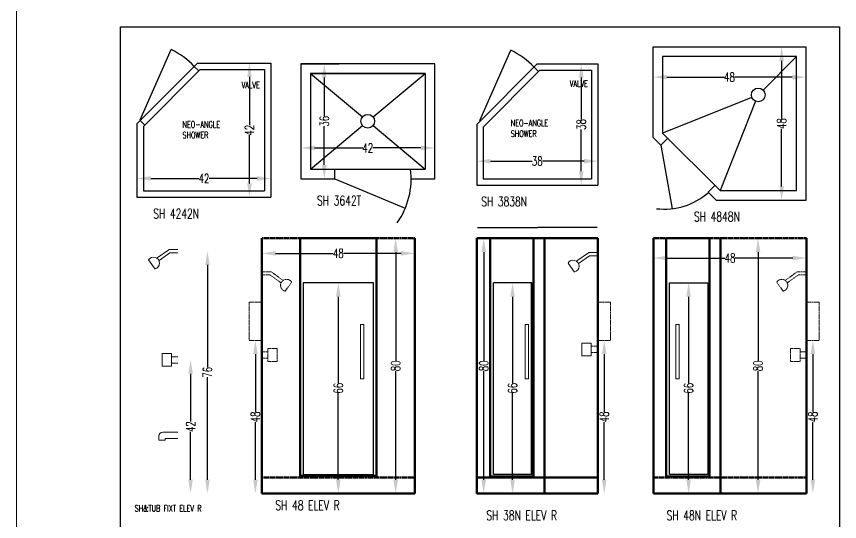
# Model space of a CAD drawing. Header units: inches. Extents: x 242965 to 445791, y 236206 to 423703.
# Drawn here: x 354598 to 359762, y 349745 to 352910 of the extents above; entities that cross this region are included whole.
import ezdxf

# ---------------------------------------------------------------- set-up
doc = ezdxf.new("R2010")
doc.units = ezdxf.units.IN
doc.header["$MEASUREMENT"] = 0
doc.linetypes.add('HIDDEN', pattern=[0.375, 0.25, -0.125])
for name, color, linetype, lineweight in [('-ELEV-1', 1, 'Continuous', 15), ('-ELEV-2', 2, 'Continuous', 30), ('-ELEV-3', 3, 'Continuous', 50), ('-ELEV-5', 7, 'HIDDEN', 9), ('A-DIMS', 44, 'Continuous', 20), ('A-PLUM-NAME', 4, 'Continuous', 30), ('A-TEXT', 11, 'Continuous', 30), ('e', 96, 'Continuous', 5)]:
    doc.layers.add(name, color=color, linetype=linetype, lineweight=lineweight)
doc.layers.add('A-PLUMB', color=4, linetype='Continuous')
doc.layers.add('Z-NOPR', color=7, linetype='Continuous', plot=False)
doc.styles.add('Dimension', font='simplex.shx', dxfattribs={"width": 0.7})
doc.dimstyles.new('Main24', dxfattribs={"dimscale": 24, "dimtxt": 0.1175, "dimasz": 0.18, "dimexe": 0.18, "dimexo": 0.0625, "dimgap": 0, "dimtad": 0, "dimzin": 0, "dimdsep": 46, "dimlunit": 5, "dimtxsty": 'Dimension', "dimcen": 0.09, "dimse1": 1, "dimse2": 1, "dimadec": 0, "dimazin": 0, "dimtfac": 1, "dimtofl": 0, "dimtmove": 2, "dimatfit": 3, "dimfxl": 1, "dimfrac": 1, "dimtolj": 1, "dimtzin": 0, "dimarcsym": 0})

# ---------------------------------------------------------------- blocks, each defined once
blk = doc.blocks.new('*D973')
at = {"layer": 'A-DIMS', "color": 0, "lineweight": -2, "transparency": 16777216}
for p, q in [((357489.7, 351586.9), (357862.9, 351586.9)), ((358241.1, 351586.9), (357868, 351586.9))]:
    blk.add_line(p, q, dxfattribs=at)
at = {"layer": 'A-DIMS', "color": 0, "transparency": 16777216}
for points in [[(357489.7, 351587.7), (357489.7, 351586.2), (357485.4, 351586.9)], [(358241.1, 351587.7), (358241.1, 351586.2), (358245.4, 351586.9)]]:
    blk.add_solid(points, dxfattribs=at)
at = {"layer": 'Defpoints', "color": 0, "transparency": 16777216}
for p in [(358245.4, 351586.9), (357485.4, 351520.1), (358245.4, 351520.1)]:
    blk.add_point(p, dxfattribs=at)
at = {"layer": 'A-DIMS', "color": 0, "transparency": 16777216, "insert": (357865.4, 351586.9), "char_height": 2.82, "attachment_point": 5, "style": 'Dimension'}
blk.add_mtext('\\A1;760', dxfattribs=at)
blk = doc.blocks.new('*D919')
at = {"layer": 'A-DIMS', "color": 0, "lineweight": -2, "transparency": 16777216}
for p, q in [((1124.29, 816.11), (1139.37, 816.11)), ((1157.65, 816.11), (1142.57, 816.11))]:
    blk.add_line(p, q, dxfattribs=at)
at = {"layer": 'A-DIMS', "color": 0, "transparency": 16777216}
for points in [[(1124.29, 816.83), (1124.29, 815.39), (1119.97, 816.11)], [(1157.65, 816.83), (1157.65, 815.39), (1161.97, 816.11)]]:
    blk.add_solid(points, dxfattribs=at)
at = {"layer": 'Defpoints', "color": 0, "transparency": 16777216}
for p in [(1161.97, 816.11), (1119.97, 806.46), (1161.97, 806.46)]:
    blk.add_point(p, dxfattribs=at)
at = {"layer": 'A-DIMS', "color": 0, "transparency": 16777216, "insert": (1140.97, 816.11), "char_height": 2.82, "attachment_point": 5, "style": 'Dimension'}
blk.add_mtext('\\A1;42', dxfattribs=at)
blk = doc.blocks.new('*D920')
at = {"layer": 'A-DIMS', "color": 0, "lineweight": -2, "transparency": 16777216}
for p, q in [((1127.33, 838.14), (1127.33, 826.01)), ((1127.33, 810.78), (1127.33, 822.91))]:
    blk.add_line(p, q, dxfattribs=at)
at = {"layer": 'A-DIMS', "color": 0, "transparency": 16777216}
for points in [[(1126.61, 838.14), (1128.05, 838.14), (1127.33, 842.46)], [(1126.61, 810.78), (1128.05, 810.78), (1127.33, 806.46)]]:
    blk.add_solid(points, dxfattribs=at)
at = {"layer": 'Defpoints', "color": 0, "transparency": 16777216}
for p in [(1127.33, 842.46), (1130.58, 842.46), (1130.58, 806.46)]:
    blk.add_point(p, dxfattribs=at)
at = {"layer": 'A-DIMS', "color": 0, "transparency": 16777216, "insert": (1127.33, 824.46), "char_height": 2.82, "attachment_point": 5, "rotation": 90, "style": 'Dimension'}
blk.add_mtext('\\A1;36', dxfattribs=at)
blk = doc.blocks.new('*D921')
at = {"layer": 'A-DIMS', "color": 0, "lineweight": -2, "transparency": 16777216}
for p, q in [((1124.29, 752.72), (1139.37, 752.72)), ((1157.65, 752.72), (1142.57, 752.72))]:
    blk.add_line(p, q, dxfattribs=at)
at = {"layer": 'A-DIMS', "color": 0, "transparency": 16777216}
for points in [[(1124.29, 753.44), (1124.29, 752), (1119.97, 752.72)], [(1157.65, 753.44), (1157.65, 752), (1161.97, 752.72)]]:
    blk.add_solid(points, dxfattribs=at)
at = {"layer": 'Defpoints', "color": 0, "transparency": 16777216}
for p in [(1161.97, 752.72), (1119.97, 746.85), (1161.97, 746.85)]:
    blk.add_point(p, dxfattribs=at)
at = {"layer": 'A-DIMS', "color": 0, "transparency": 16777216, "insert": (1140.97, 752.72), "char_height": 2.82, "attachment_point": 5, "style": 'Dimension'}
blk.add_mtext('\\A1;42', dxfattribs=at)
blk = doc.blocks.new('*D922')
at = {"layer": 'A-DIMS', "color": 0, "lineweight": -2, "transparency": 16777216}
for p, q in [((1155.26, 784.53), (1155.26, 769.45)), ((1155.26, 751.17), (1155.26, 766.26))]:
    blk.add_line(p, q, dxfattribs=at)
at = {"layer": 'A-DIMS', "color": 0, "transparency": 16777216}
for points in [[(1154.54, 784.53), (1155.98, 784.53), (1155.26, 788.85)], [(1154.54, 751.17), (1155.98, 751.17), (1155.26, 746.85)]]:
    blk.add_solid(points, dxfattribs=at)
at = {"layer": 'Defpoints', "color": 0, "transparency": 16777216}
for p in [(1155.26, 788.85), (1161.97, 788.85), (1161.97, 746.85)]:
    blk.add_point(p, dxfattribs=at)
at = {"layer": 'A-DIMS', "color": 0, "transparency": 16777216, "insert": (1155.26, 767.85), "char_height": 2.82, "attachment_point": 5, "rotation": 90, "style": 'Dimension'}
blk.add_mtext('\\A1;42', dxfattribs=at)
blk = doc.blocks.new('*D925')
at = {"layer": 'A-DIMS', "color": 0, "lineweight": -2, "transparency": 16777216}
for p, q in [((1230.85, 754.35), (1243.94, 754.35)), ((1260.21, 754.35), (1247.13, 754.35))]:
    blk.add_line(p, q, dxfattribs=at)
at = {"layer": 'A-DIMS', "color": 0, "transparency": 16777216}
for points in [[(1230.85, 755.07), (1230.85, 753.63), (1226.53, 754.35)], [(1260.21, 755.07), (1260.21, 753.63), (1264.53, 754.35)]]:
    blk.add_solid(points, dxfattribs=at)
at = {"layer": 'Defpoints', "color": 0, "transparency": 16777216}
for p in [(1264.53, 754.35), (1226.53, 746.85), (1264.53, 746.85)]:
    blk.add_point(p, dxfattribs=at)
at = {"layer": 'A-DIMS', "color": 0, "transparency": 16777216, "insert": (1245.53, 754.35), "char_height": 2.82, "attachment_point": 5, "style": 'Dimension'}
blk.add_mtext('\\A1;38', dxfattribs=at)
blk = doc.blocks.new('*D926')
at = {"layer": 'A-DIMS', "color": 0, "lineweight": -2, "transparency": 16777216}
for p, q in [((1259.33, 780.53), (1259.33, 767.45)), ((1259.33, 751.17), (1259.33, 764.26))]:
    blk.add_line(p, q, dxfattribs=at)
at = {"layer": 'A-DIMS', "color": 0, "transparency": 16777216}
for points in [[(1258.61, 780.53), (1260.05, 780.53), (1259.33, 784.85)], [(1258.61, 751.17), (1260.05, 751.17), (1259.33, 746.85)]]:
    blk.add_solid(points, dxfattribs=at)
at = {"layer": 'Defpoints', "color": 0, "transparency": 16777216}
for p in [(1264.53, 784.85), (1259.33, 746.85), (1259.33, 746.85)]:
    blk.add_point(p, dxfattribs=at)
at = {"layer": 'A-DIMS', "color": 0, "transparency": 16777216, "insert": (1259.33, 765.85), "char_height": 2.82, "attachment_point": 5, "rotation": 90, "style": 'Dimension'}
blk.add_mtext('\\A1;38', dxfattribs=at)
blk = doc.blocks.new('*D927')
at = {"layer": 'A-DIMS', "color": 0, "lineweight": -2, "transparency": 16777216}
for p, q in [((1286.15, 785.43), (1304.23, 785.43)), ((1325.51, 785.43), (1307.43, 785.43))]:
    blk.add_line(p, q, dxfattribs=at)
at = {"layer": 'A-DIMS', "color": 0, "transparency": 16777216}
for points in [[(1286.15, 786.15), (1286.15, 784.71), (1281.83, 785.43)], [(1325.51, 786.15), (1325.51, 784.71), (1329.83, 785.43)]]:
    blk.add_solid(points, dxfattribs=at)
at = {"layer": 'Defpoints', "color": 0, "transparency": 16777216}
for p in [(1281.83, 794.85), (1329.83, 794.85), (1329.83, 785.43)]:
    blk.add_point(p, dxfattribs=at)
at = {"layer": 'A-DIMS', "color": 0, "transparency": 16777216, "insert": (1305.83, 785.43), "char_height": 2.82, "attachment_point": 5, "style": 'Dimension'}
blk.add_mtext('\\A1;48', dxfattribs=at)
blk = doc.blocks.new('*D928')
at = {"layer": 'A-DIMS', "color": 0, "lineweight": -2, "transparency": 16777216}
for p, q in [((1322.19, 790.53), (1322.19, 772.45)), ((1322.19, 751.17), (1322.19, 769.26))]:
    blk.add_line(p, q, dxfattribs=at)
at = {"layer": 'A-DIMS', "color": 0, "transparency": 16777216}
for points in [[(1321.47, 790.53), (1322.91, 790.53), (1322.19, 794.85)], [(1321.47, 751.17), (1322.91, 751.17), (1322.19, 746.85)]]:
    blk.add_solid(points, dxfattribs=at)
at = {"layer": 'Defpoints', "color": 0, "transparency": 16777216}
for p in [(1329.83, 794.85), (1322.19, 746.85), (1329.83, 746.85)]:
    blk.add_point(p, dxfattribs=at)
at = {"layer": 'A-DIMS', "color": 0, "transparency": 16777216, "insert": (1322.19, 770.85), "char_height": 2.82, "attachment_point": 5, "rotation": 90, "style": 'Dimension'}
blk.add_mtext('\\A1;48', dxfattribs=at)
blk = doc.blocks.new('*D933')
at = {"layer": 'A-DIMS', "color": 0, "lineweight": -2, "transparency": 16777216}
for p, q in [((1228.74, 730.61), (1228.74, 696.52)), ((1228.74, 659.25), (1228.74, 693.33))]:
    blk.add_line(p, q, dxfattribs=at)
at = {"layer": 'A-DIMS', "color": 0, "transparency": 16777216}
for points in [[(1228.02, 730.61), (1229.46, 730.61), (1228.74, 734.93)], [(1228.02, 659.25), (1229.46, 659.25), (1228.74, 654.93)]]:
    blk.add_solid(points, dxfattribs=at)
at = {"layer": 'Defpoints', "color": 0, "transparency": 16777216}
for p in [(1226.53, 734.93), (1228.74, 734.93), (1226.53, 654.93)]:
    blk.add_point(p, dxfattribs=at)
at = {"layer": 'A-DIMS', "color": 0, "transparency": 16777216, "insert": (1228.74, 694.93), "char_height": 2.82, "attachment_point": 5, "rotation": 90, "style": 'Dimension'}
blk.add_mtext('\\A1;80', dxfattribs=at)
blk = doc.blocks.new('*D934')
at = {"layer": 'A-DIMS', "color": 0, "lineweight": -2, "transparency": 16777216}
for p, q in [((1237.78, 716.61), (1237.78, 689.48)), ((1237.78, 659.25), (1237.78, 686.37))]:
    blk.add_line(p, q, dxfattribs=at)
at = {"layer": 'A-DIMS', "color": 0, "transparency": 16777216}
for points in [[(1237.06, 716.61), (1238.5, 716.61), (1237.78, 720.93)], [(1237.06, 659.25), (1238.5, 659.25), (1237.78, 654.93)]]:
    blk.add_solid(points, dxfattribs=at)
at = {"layer": 'Defpoints', "color": 0, "transparency": 16777216}
for p in [(1237.78, 720.93), (1239.92, 720.93), (1239.92, 654.93)]:
    blk.add_point(p, dxfattribs=at)
at = {"layer": 'A-DIMS', "color": 0, "transparency": 16777216, "insert": (1237.78, 687.93), "char_height": 2.82, "attachment_point": 5, "rotation": 90, "style": 'Dimension'}
blk.add_mtext('\\A1;66', dxfattribs=at)
blk = doc.blocks.new('*D935')
at = {"layer": 'A-DIMS', "color": 0, "lineweight": -2, "transparency": 16777216}
for p, q in [((1266.53, 698.61), (1266.53, 680.52)), ((1266.53, 659.25), (1266.53, 677.33))]:
    blk.add_line(p, q, dxfattribs=at)
at = {"layer": 'A-DIMS', "color": 0, "transparency": 16777216}
for points in [[(1265.81, 698.61), (1267.25, 698.61), (1266.53, 702.93)], [(1265.81, 659.25), (1267.25, 659.25), (1266.53, 654.93)]]:
    blk.add_solid(points, dxfattribs=at)
at = {"layer": 'Defpoints', "color": 0, "transparency": 16777216}
for p in [(1264.53, 702.93), (1266.53, 702.93), (1264.53, 654.93)]:
    blk.add_point(p, dxfattribs=at)
at = {"layer": 'A-DIMS', "color": 0, "transparency": 16777216, "insert": (1266.53, 678.93), "char_height": 2.82, "attachment_point": 5, "rotation": 90, "style": 'Dimension'}
blk.add_mtext('\\A1;48', dxfattribs=at)
blk = doc.blocks.new('*D936')
at = {"layer": 'A-DIMS', "color": 0, "lineweight": -2, "transparency": 16777216}
for p, q in [((1293, 716.61), (1293, 689.48)), ((1293, 659.25), (1293, 686.37))]:
    blk.add_line(p, q, dxfattribs=at)
at = {"layer": 'A-DIMS', "color": 0, "transparency": 16777216}
for points in [[(1292.28, 716.61), (1293.72, 716.61), (1293, 720.93)], [(1292.28, 659.25), (1293.72, 659.25), (1293, 654.93)]]:
    blk.add_solid(points, dxfattribs=at)
at = {"layer": 'Defpoints', "color": 0, "transparency": 16777216}
for p in [(1293, 720.93), (1296.32, 720.93), (1296.32, 654.93)]:
    blk.add_point(p, dxfattribs=at)
at = {"layer": 'A-DIMS', "color": 0, "transparency": 16777216, "insert": (1293, 687.93), "char_height": 2.82, "attachment_point": 5, "rotation": 90, "style": 'Dimension'}
blk.add_mtext('\\A1;66', dxfattribs=at)
blk = doc.blocks.new('*D937')
at = {"layer": 'A-DIMS', "color": 0, "lineweight": -2, "transparency": 16777216}
for p, q in [((1314.79, 730.61), (1314.79, 696.52)), ((1314.79, 659.25), (1314.79, 693.33))]:
    blk.add_line(p, q, dxfattribs=at)
at = {"layer": 'A-DIMS', "color": 0, "transparency": 16777216}
for points in [[(1314.07, 730.61), (1315.51, 730.61), (1314.79, 734.93)], [(1314.07, 659.25), (1315.51, 659.25), (1314.79, 654.93)]]:
    blk.add_solid(points, dxfattribs=at)
at = {"layer": 'Defpoints', "color": 0, "transparency": 16777216}
for p in [(1314.79, 734.93), (1317.7, 734.93), (1317.7, 654.93)]:
    blk.add_point(p, dxfattribs=at)
at = {"layer": 'A-DIMS', "color": 0, "transparency": 16777216, "insert": (1314.79, 694.93), "char_height": 2.82, "attachment_point": 5, "rotation": 90, "style": 'Dimension'}
blk.add_mtext('\\A1;80', dxfattribs=at)
blk = doc.blocks.new('*D938')
at = {"layer": 'A-DIMS', "color": 0, "lineweight": -2, "transparency": 16777216}
for p, q in [((1286.32, 728.74), (1304.41, 728.74)), ((1325.68, 728.74), (1307.6, 728.74))]:
    blk.add_line(p, q, dxfattribs=at)
at = {"layer": 'A-DIMS', "color": 0, "transparency": 16777216}
for points in [[(1286.32, 729.46), (1286.32, 728.02), (1282, 728.74)], [(1325.68, 729.46), (1325.68, 728.02), (1330, 728.74)]]:
    blk.add_solid(points, dxfattribs=at)
at = {"layer": 'Defpoints', "color": 0, "transparency": 16777216}
for p in [(1282, 734.93), (1330, 734.93), (1330, 728.74)]:
    blk.add_point(p, dxfattribs=at)
at = {"layer": 'A-DIMS', "color": 0, "transparency": 16777216, "insert": (1306, 728.74), "char_height": 2.82, "attachment_point": 5, "style": 'Dimension'}
blk.add_mtext('\\A1;48', dxfattribs=at)
blk = doc.blocks.new('*D939')
at = {"layer": 'A-DIMS', "color": 0, "lineweight": -2, "transparency": 16777216}
for p, q in [((1332, 698.61), (1332, 680.52)), ((1332, 659.25), (1332, 677.33))]:
    blk.add_line(p, q, dxfattribs=at)
at = {"layer": 'A-DIMS', "color": 0, "transparency": 16777216}
for points in [[(1331.28, 698.61), (1332.72, 698.61), (1332, 702.93)], [(1331.28, 659.25), (1332.72, 659.25), (1332, 654.93)]]:
    blk.add_solid(points, dxfattribs=at)
at = {"layer": 'Defpoints', "color": 0, "transparency": 16777216}
for p in [(1330, 702.93), (1332, 702.93), (1330, 654.93)]:
    blk.add_point(p, dxfattribs=at)
at = {"layer": 'A-DIMS', "color": 0, "transparency": 16777216, "insert": (1332, 678.93), "char_height": 2.82, "attachment_point": 5, "rotation": 90, "style": 'Dimension'}
blk.add_mtext('\\A1;48', dxfattribs=at)
blk = doc.blocks.new('*D948')
at = {"layer": 'A-DIMS', "color": 0, "lineweight": -2, "transparency": 16777216}
for p, q in [((1279.83, 603.92), (1279.83, 585.83)), ((1279.83, 564.56), (1279.83, 582.64))]:
    blk.add_line(p, q, dxfattribs=at)
at = {"layer": 'A-DIMS', "color": 0, "transparency": 16777216}
for points in [[(1279.11, 603.92), (1280.55, 603.92), (1279.83, 608.24)], [(1279.11, 564.56), (1280.55, 564.56), (1279.83, 560.24)]]:
    blk.add_solid(points, dxfattribs=at)
at = {"layer": 'Defpoints', "color": 0, "transparency": 16777216}
for p in [(1279.83, 608.24), (1281.83, 608.24), (1281.83, 560.24)]:
    blk.add_point(p, dxfattribs=at)
at = {"layer": 'A-DIMS', "color": 0, "transparency": 16777216, "insert": (1279.83, 584.24), "char_height": 2.82, "attachment_point": 5, "rotation": 90, "style": 'Dimension'}
blk.add_mtext('\\A1;48', dxfattribs=at)
blk = doc.blocks.new('*D949')
at = {"layer": 'A-DIMS', "color": 0, "lineweight": -2, "transparency": 16777216}
for p, q in [((1305.83, 621.92), (1305.83, 594.79)), ((1305.83, 564.56), (1305.83, 591.69))]:
    blk.add_line(p, q, dxfattribs=at)
at = {"layer": 'A-DIMS', "color": 0, "transparency": 16777216}
for points in [[(1305.11, 621.92), (1306.55, 621.92), (1305.83, 626.24)], [(1305.11, 564.56), (1306.55, 564.56), (1305.83, 560.24)]]:
    blk.add_solid(points, dxfattribs=at)
at = {"layer": 'Defpoints', "color": 0, "transparency": 16777216}
for p in [(1305.83, 626.24), (1305.83, 560.24), (1305.83, 560.24)]:
    blk.add_point(p, dxfattribs=at)
at = {"layer": 'A-DIMS', "color": 0, "transparency": 16777216, "insert": (1305.83, 593.24), "char_height": 2.82, "attachment_point": 5, "rotation": 90, "style": 'Dimension'}
blk.add_mtext('\\A1;66', dxfattribs=at)
blk = doc.blocks.new('*D950')
at = {"layer": 'A-DIMS', "color": 0, "lineweight": -2, "transparency": 16777216}
for p, q in [((1323.83, 635.92), (1323.83, 601.83)), ((1323.83, 564.56), (1323.83, 598.64))]:
    blk.add_line(p, q, dxfattribs=at)
at = {"layer": 'A-DIMS', "color": 0, "transparency": 16777216}
for points in [[(1323.11, 635.92), (1324.55, 635.92), (1323.83, 640.24)], [(1323.11, 564.56), (1324.55, 564.56), (1323.83, 560.24)]]:
    blk.add_solid(points, dxfattribs=at)
at = {"layer": 'Defpoints', "color": 0, "transparency": 16777216}
for p in [(1323.83, 640.24), (1329.83, 640.24), (1329.83, 560.24)]:
    blk.add_point(p, dxfattribs=at)
at = {"layer": 'A-DIMS', "color": 0, "transparency": 16777216, "insert": (1323.83, 600.24), "char_height": 2.82, "attachment_point": 5, "rotation": 90, "style": 'Dimension'}
blk.add_mtext('\\A1;80', dxfattribs=at)
blk = doc.blocks.new('*D951')
at = {"layer": 'A-DIMS', "color": 0, "lineweight": -2, "transparency": 16777216}
for p, q in [((1286.15, 635.51), (1304.23, 635.51)), ((1325.51, 635.51), (1307.43, 635.51))]:
    blk.add_line(p, q, dxfattribs=at)
at = {"layer": 'A-DIMS', "color": 0, "transparency": 16777216}
for points in [[(1286.15, 636.23), (1286.15, 634.79), (1281.83, 635.51)], [(1325.51, 636.23), (1325.51, 634.79), (1329.83, 635.51)]]:
    blk.add_solid(points, dxfattribs=at)
at = {"layer": 'Defpoints', "color": 0, "transparency": 16777216}
for p in [(1281.83, 640.24), (1329.83, 640.24), (1281.83, 635.51)]:
    blk.add_point(p, dxfattribs=at)
at = {"layer": 'A-DIMS', "color": 0, "transparency": 16777216, "insert": (1305.83, 635.51), "char_height": 2.82, "attachment_point": 5, "style": 'Dimension'}
blk.add_mtext('\\A1;48', dxfattribs=at)
blk = doc.blocks.new('*D967')
at = {"layer": 'A-DIMS', "color": 0, "lineweight": -2, "transparency": 16777216}
for p, q in [((1783.69, 635.97), (1783.69, 603.86)), ((1783.69, 568.64), (1783.69, 600.76))]:
    blk.add_line(p, q, dxfattribs=at)
at = {"layer": 'A-DIMS', "color": 0, "transparency": 16777216}
for points in [[(1782.97, 635.97), (1784.41, 635.97), (1783.69, 640.29)], [(1782.97, 568.64), (1784.41, 568.64), (1783.69, 564.32)]]:
    blk.add_solid(points, dxfattribs=at)
at = {"layer": 'Defpoints', "color": 0, "transparency": 16777216}
for p in [(1774.44, 640.29), (1783.69, 640.29), (1783.69, 564.32)]:
    blk.add_point(p, dxfattribs=at)
at = {"layer": 'A-DIMS', "color": 0, "transparency": 16777216, "insert": (1783.69, 602.31), "char_height": 2.82, "attachment_point": 5, "rotation": 90, "style": 'Dimension'}
blk.add_mtext('\\A1;76', dxfattribs=at)
blk = doc.blocks.new('*D968')
at = {"layer": 'A-DIMS', "color": 0, "lineweight": -2, "transparency": 16777216}
for p, q in [((1778.4, 601.89), (1778.4, 586.87)), ((1778.4, 568.64), (1778.4, 583.67))]:
    blk.add_line(p, q, dxfattribs=at)
at = {"layer": 'A-DIMS', "color": 0, "transparency": 16777216}
for points in [[(1777.68, 601.89), (1779.12, 601.89), (1778.4, 606.21)], [(1777.68, 568.64), (1779.12, 568.64), (1778.4, 564.32)]]:
    blk.add_solid(points, dxfattribs=at)
at = {"layer": 'Defpoints', "color": 0, "transparency": 16777216}
for p in [(1774.44, 606.21), (1778.4, 564.32), (1783.69, 564.32)]:
    blk.add_point(p, dxfattribs=at)
at = {"layer": 'A-DIMS', "color": 0, "transparency": 16777216, "insert": (1778.4, 585.27), "char_height": 2.82, "attachment_point": 5, "rotation": 90, "style": 'Dimension'}
blk.add_mtext('\\A1;42', dxfattribs=at)
blk = doc.blocks.new('SH 3642T')
at = {"layer": 'A-PLUM-NAME'}
blk.add_line((0, 0), (12, 0), dxfattribs=at)
at = {"layer": 'A-PLUMB'}
for p, q in [((0, 0), (0, -36)), ((42, 0), (0, 0)), ((42, -36), (42, 0)), ((42, -36), (42, 0)), ((3, -3), (3, -33)), ((39, -3), (3, -3)), ((3, -3), (39, -3)), ((3, -3), (19.355, -16.629)), ((22.645, -16.629), (39, -3)), ((39, -3), (39, -33)), ((3, -33), (19.355, -19.371)), ((22.645, -19.371), (39, -33)), ((3, -33), (39, -33)), ((10.613, -36), (10.613, -33)), ((0, -36), (10.613, -36)), ((10.613, -36), (32.747, -45.277)), ((34.613, -36), (42, -36))]:
    blk.add_line(p, q, dxfattribs=at)
blk.add_circle((21, -18), 2.142, dxfattribs=at)
blk.add_arc((10.613, -36), 24, 324.84317, 7.18076, dxfattribs=at)
at = {"layer": 'A-PLUM-NAME', "insert": (5.091, -41.369), "char_height": 3, "width": 23.9379, "attachment_point": 1, "style": 'Dimension'}
blk.add_mtext('SH 3642T', dxfattribs=at)
at = {"layer": 'A-DIMS'}
dim = blk.add_linear_dim(base=(7.358, 0), p1=(10.613, -36), p2=(10.613, 0), angle=90, dimstyle='Main24', dxfattribs=at)
dim.commit()
dim.dimension.update_dxf_attribs({"geometry": '*D920', "text_midpoint": (7.358, -18), "insert": (-1119.97, -842.461)})
dim = blk.add_linear_dim(base=(42, -26.351), p1=(0, -36), p2=(42, -36), dimstyle='Main24', dxfattribs=at)
dim.commit()
dim.dimension.update_dxf_attribs({"geometry": '*D919', "text_midpoint": (21, -26.351), "insert": (-1119.97, -842.461)})
blk = doc.blocks.new('SH 4242N')
at = {"layer": 'A-PLUMB'}
for p, q in [((-41, 24.25), (-31.25, 46.25)), ((-23, 42), (-42, 23)), ((-23, 42), (0, 42)), ((0, 42), (0, 0)), ((-22.172, 40), (-40, 22.172)), ((-24.015, 40.985), (-22.601, 39.571)), ((-22.172, 40), (-2, 40)), ((-2, 40), (-2, 2)), ((-40.985, 24.015), (-39.571, 22.601)), ((-42, 23), (-42, 0)), ((-40, 22.172), (-40, 2)), ((-42, 0), (0, 0)), ((-40, 2), (-2, 2))]:
    blk.add_line(p, q, dxfattribs=at)
blk.add_arc((-42.722, 22.88), 26.034, 44.06309, 63.85425, dxfattribs=at)
at = {"layer": 'A-PLUM-NAME', "insert": (-36.909, -3.648), "char_height": 3, "width": 23.9379, "attachment_point": 1, "style": 'Dimension'}
blk.add_mtext('SH 4242N', dxfattribs=at)
at = {"layer": 'A-TEXT', "char_height": 2, "attachment_point": 1, "style": 'Dimension'}
for s, insert, width in [('VALVE', (-9.185, 36.16), 11.6713), ('NEO-ANGLE SHOWER', (-27.716, 23.778), 17.7117)]:
    blk.add_mtext(s, dxfattribs=dict(at, insert=insert, width=width))
at = {"layer": 'A-DIMS'}
dim = blk.add_linear_dim(base=(-6.705, 42), p1=(0, 0), p2=(0, 42), angle=90, dimstyle='Main24', dxfattribs=at)
dim.commit()
dim.dimension.update_dxf_attribs({"geometry": '*D922', "text_midpoint": (-6.705, 21), "insert": (-1161.97, -746.854)})
dim = blk.add_linear_dim(base=(0, 5.867), p1=(-42, 0), p2=(0, 0), dimstyle='Main24', dxfattribs=at)
dim.commit()
dim.dimension.update_dxf_attribs({"geometry": '*D921', "text_midpoint": (-21, 5.867), "insert": (-1161.97, -746.854)})
blk = doc.blocks.new('SH 3838N')
at = {"layer": 'A-PLUMB'}
for p, q in [((-37, 20.25), (-27.25, 42.25)), ((-19, 38), (-38, 19)), ((-20.015, 36.985), (-18.601, 35.571)), ((-19, 38), (0, 38)), ((0, 38), (0, 0)), ((-18.172, 36), (-36, 18.172)), ((-18.172, 36), (-2, 36)), ((-2, 36), (-2, 2)), ((-38, 19), (-38, 0)), ((-36, 18.172), (-36, 2)), ((-38, 0), (0, 0)), ((-36, 2), (-2, 2))]:
    blk.add_line(p, q, dxfattribs=at)
blk.add_arc((-38.722, 18.88), 26.034, 44.06309, 63.85425, dxfattribs=at)
at = {"layer": 'A-PLUM-NAME', "insert": (-36.602, -3.648), "char_height": 3, "width": 23.9379, "attachment_point": 1, "style": 'Dimension'}
blk.add_mtext('SH 3838N', dxfattribs=at)
at = {"layer": 'A-TEXT', "char_height": 2, "attachment_point": 1, "style": 'Dimension'}
for s, insert, width in [('VALVE', (-8.782, 32.793), 11.6713), ('NEO-ANGLE SHOWER', (-27.313, 20.411), 17.7117)]:
    blk.add_mtext(s, dxfattribs=dict(at, insert=insert, width=width))
at = {"layer": 'A-DIMS'}
dim = blk.add_linear_dim(base=(-5.2, 0), p1=(0, 38), p2=(-5.2, 0), angle=90, dimstyle='Main24', dxfattribs=at)
dim.commit()
dim.dimension.update_dxf_attribs({"geometry": '*D926', "text_midpoint": (-5.2, 19), "insert": (-1264.534, -746.854)})
dim = blk.add_linear_dim(base=(0, 7.497), p1=(-38, 0), p2=(0, 0), dimstyle='Main24', dxfattribs=at)
dim.commit()
dim.dimension.update_dxf_attribs({"geometry": '*D925', "text_midpoint": (-19, 7.497), "insert": (-1264.534, -746.854)})
blk = doc.blocks.new('SH 4848N')
at = {"layer": 'A-PLUM-NAME'}
blk.add_line((-12, -48), (0, -48), dxfattribs=at)
at = {"layer": 'A-PLUMB'}
for p, q in [((0, 0), (-48, 0)), ((-48, 0), (-48, -28.207)), ((0, -48), (0, 0)), ((-3, -3), (-45, -3)), ((-45, -3), (-45, -26.965)), ((-13.486, -13.486), (-3, -3)), ((-3, -45), (-3, -3)), ((-16.989, -15.793), (-45, -26.965)), ((-15.793, -16.989), (-26.965, -45)), ((-45.489, -30.719), (-48, -28.207)), ((-45, -26.965), (-26.965, -45)), ((-43.367, -28.597), (-45.489, -30.719)), ((-45.489, -30.719), (-41.961, -50.649)), ((-28.597, -43.367), (-30.719, -45.489)), ((-30.719, -45.489), (-28.207, -48)), ((-26.965, -45), (-3, -45)), ((-28.207, -48), (-12, -48))]:
    blk.add_line(p, q, dxfattribs=at)
blk.add_circle((-15, -15), 2.142, dxfattribs=at)
blk.add_arc((-44.439, -29.909), 20.888, 263.18186, 311.39184, dxfattribs=at)
at = {"layer": 'A-PLUM-NAME', "insert": (-35.153, -51.648), "char_height": 3, "width": 23.9379, "attachment_point": 1, "style": 'Dimension'}
blk.add_mtext('SH 4848N', dxfattribs=at)
at = {"layer": 'A-DIMS'}
dim = blk.add_linear_dim(base=(0, -9.426), p1=(-48, 0), p2=(0, 0), dimstyle='Main24', dxfattribs=at)
dim.commit()
dim.dimension.update_dxf_attribs({"geometry": '*D927', "text_midpoint": (-24, -9.426), "insert": (-1329.832, -794.854)})
dim = blk.add_linear_dim(base=(-7.644, -48), p1=(0, 0), p2=(0, -48), angle=90, dimstyle='Main24', dxfattribs=at)
dim.commit()
dim.dimension.update_dxf_attribs({"geometry": '*D928', "text_midpoint": (-7.644, -24), "insert": (-1329.832, -794.854)})
blk = doc.blocks.new('SH 38N ELEV R')
at = {"layer": '-ELEV-1', "linetype": 'Continuous'}
for p, q in [((35.077, 75.482), (31.398, 72.898)), ((37.903, 75.528), (35.221, 75.528)), ((35.393, 74.482), (31.973, 72.08)), ((37.903, 74.528), (35.537, 74.528)), ((28.641, 72.252), (30.696, 69.386)), ((32.952, 43.175), (32.952, 47.175)), ((32.952, 47.175), (35.952, 47.175)), ((35.952, 43.175), (35.952, 47.175)), ((32.952, 43.175), (35.952, 43.175))]:
    blk.add_line(p, q, dxfattribs=at)
at = {"layer": '-ELEV-1'}
for p, q in [((15.25, 53), (15.25, 36)), ((16.25, 53), (15.25, 53)), ((16.25, 36), (16.25, 53)), ((15.25, 36), (16.25, 36))]:
    blk.add_line(p, q, dxfattribs=at)
at = {"layer": '-ELEV-1', "linetype": 'HIDDEN'}
for p, q in [((35.952, 46.175), (37.952, 46.175)), ((35.952, 44.175), (37.952, 44.175))]:
    blk.add_line(p, q, dxfattribs=at)
at = {"layer": '-ELEV-1', "linetype": 'Continuous'}
for centre, radius, start, end in [((35.221, 75.278), 0.25, 90, 125.08322), ((30.228, 71.259), 1.872, 284.02704, 147.97702), ((35.537, 74.278), 0.25, 90, 125.08322)]:
    blk.add_arc(centre, radius, start, end, dxfattribs=at)
at = {"layer": '-ELEV-2'}
for p, q in [((5.25, 6), (5.25, 66)), ((17.25, 66), (5.25, 66)), ((17.25, 6), (5.25, 6))]:
    blk.add_line(p, q, dxfattribs=at)
at = {"layer": '-ELEV-3'}
for p, q in [((0, 80), (0, 0)), ((4.25, 80), (4.25, 5)), ((17.794, 80), (17.794, 5)), ((21.25, 80), (21.25, 0)), ((38, 0), (38, 80)), ((17.25, 66), (17.25, 6)), ((4.25, 5.384), (17.794, 5.384)), ((38, 0), (0, 0))]:
    blk.add_line(p, q, dxfattribs=at)
at = {"layer": '-ELEV-3', "linetype": 'HIDDEN'}
blk.add_line((4.42, 80), (0, 80), dxfattribs=at)
at = {"layer": '-ELEV-3', "linetype": 'Continuous'}
for p, q in [((38, 80), (0.25, 80)), ((38, 5), (0, 5))]:
    blk.add_line(p, q, dxfattribs=at)
at = {"layer": '-ELEV-5'}
for p, q in [((38, 60), (42, 60)), ((42, 60), (42, 48)), ((38, 48), (42, 48))]:
    blk.add_line(p, q, dxfattribs=at)
at = {"layer": 'A-PLUM-NAME'}
for p, q in [((17.823, 80), (4.42, 80)), ((0.25, 0), (38, 0))]:
    blk.add_line(p, q, dxfattribs=at)
at = {"layer": 'A-PLUM-NAME', "insert": (3.051, -5.351), "char_height": 3, "width": 32.38234, "attachment_point": 1, "style": 'Dimension'}
blk.add_mtext('SH 38N ELEV R', dxfattribs=at)
at = {"layer": 'A-DIMS'}
for base, p1, p2, picture, middle in [((2.21, 80), (0, 0), (0, 80), '*D933', (2.21, 40)), ((11.25, 66), (13.385, 0), (13.385, 66), '*D934', (11.25, 33)), ((40, 48), (38, 0), (38, 48), '*D935', (40, 24))]:
    dim = blk.add_linear_dim(base=base, p1=p1, p2=p2, angle=90, dimstyle='Main24', dxfattribs=at)
    dim.commit()
    dim.dimension.update_dxf_attribs({"geometry": picture, "text_midpoint": middle, "insert": (-1226.534, -654.925)})
blk = doc.blocks.new('SH 48N ELEV R')
at = {"layer": '-ELEV-1', "linetype": 'HIDDEN'}
for p, q in [((45.077, 69.482), (41.398, 66.898)), ((45.393, 68.482), (41.973, 66.08)), ((47.903, 69.528), (45.221, 69.528)), ((47.903, 68.528), (45.537, 68.528)), ((38.641, 66.252), (40.696, 63.386)), ((42.952, 41.425), (42.952, 45.425)), ((42.952, 45.425), (45.952, 45.425)), ((45.952, 41.425), (45.952, 45.425)), ((45.952, 44.425), (47.952, 44.425)), ((42.952, 41.425), (45.952, 41.425)), ((45.952, 42.425), (47.952, 42.425))]:
    blk.add_line(p, q, dxfattribs=at)
at = {"layer": '-ELEV-1'}
for p, q in [((7, 53), (7, 36)), ((8, 53), (7, 53)), ((8, 36), (8, 53)), ((7, 36), (8, 36))]:
    blk.add_line(p, q, dxfattribs=at)
at = {"layer": '-ELEV-1', "linetype": 'HIDDEN'}
for centre, radius, start, end in [((40.228, 65.259), 1.872, 284.02704, 147.97702), ((45.221, 69.278), 0.25, 90, 125.08322), ((45.537, 68.278), 0.25, 90, 125.08322)]:
    blk.add_arc(centre, radius, start, end, dxfattribs=at)
at = {"layer": '-ELEV-2'}
for p, q in [((5, 6), (5, 66)), ((5, 66), (17, 66)), ((17, 66), (17, 6)), ((17, 6), (5, 6))]:
    blk.add_line(p, q, dxfattribs=at)
at = {"layer": '-ELEV-3'}
for p, q in [((0, 80), (0, 0)), ((4, 80), (4, 5)), ((17.573, 80), (4.17, 80)), ((17.544, 80), (17.544, 5)), ((21, 80), (21, 0)), ((48, 0), (48, 80)), ((4, 5.384), (17.573, 5.384)), ((0, 0), (48, 0))]:
    blk.add_line(p, q, dxfattribs=at)
at = {"layer": '-ELEV-3', "linetype": 'HIDDEN'}
for p, q in [((4.17, 80), (0, 80)), ((48, 80), (17.573, 80)), ((48, 5), (0, 5))]:
    blk.add_line(p, q, dxfattribs=at)
at = {"layer": '-ELEV-5'}
for p, q in [((48, 60), (52, 60)), ((52, 60), (52, 48)), ((48, 48), (52, 48))]:
    blk.add_line(p, q, dxfattribs=at)
at = {"layer": 'A-PLUM-NAME', "insert": (4.1, -5.351), "char_height": 3, "width": 32.38234, "attachment_point": 1, "style": 'Dimension'}
blk.add_mtext('SH 48N ELEV R', dxfattribs=at)
at = {"layer": 'A-DIMS'}
dim = blk.add_linear_dim(base=(48, 73.816), p1=(0, 80), p2=(48, 80), dimstyle='Main24', dxfattribs=at)
dim.commit()
dim.dimension.update_dxf_attribs({"geometry": '*D938', "text_midpoint": (24, 73.816), "insert": (-1282.004, -654.925)})
for base, p1, p2, picture, middle in [((32.787, 80), (35.697, 0), (35.697, 80), '*D937', (32.787, 40)), ((11, 66), (14.313, 0), (14.313, 66), '*D936', (11, 33)), ((50, 48), (48, 0), (48, 48), '*D939', (50, 24))]:
    dim = blk.add_linear_dim(base=base, p1=p1, p2=p2, angle=90, dimstyle='Main24', dxfattribs=at)
    dim.commit()
    dim.dimension.update_dxf_attribs({"geometry": picture, "text_midpoint": middle, "insert": (-1282.004, -654.925)})
blk = doc.blocks.new('SH 48 ELEV R')
at = {"layer": '-ELEV-1', "linetype": 'HIDDEN'}
for p, q in [((0.097, 69.528), (2.779, 69.528)), ((0.097, 68.528), (2.463, 68.528)), ((2.607, 68.482), (6.027, 66.08)), ((2.923, 69.482), (6.602, 66.898)), ((9.359, 66.252), (7.304, 63.386)), ((1.855, 44.425), (-0.145, 44.425)), ((1.855, 41.425), (1.855, 45.425)), ((4.855, 45.425), (1.855, 45.425)), ((4.855, 41.425), (4.855, 45.425)), ((1.855, 42.425), (-0.145, 42.425)), ((4.855, 41.425), (1.855, 41.425))]:
    blk.add_line(p, q, dxfattribs=at)
at = {"layer": '-ELEV-1'}
for p, q in [((31, 36), (31, 53)), ((31, 53), (32, 53)), ((32, 53), (32, 36)), ((32, 36), (31, 36))]:
    blk.add_line(p, q, dxfattribs=at)
at = {"layer": '-ELEV-1', "linetype": 'HIDDEN'}
for centre, radius, start, end in [((2.463, 68.278), 0.25, 54.91678, 90), ((2.779, 69.278), 0.25, 54.91678, 90), ((7.772, 65.259), 1.872, 32.02298, 255.97296)]:
    blk.add_arc(centre, radius, start, end, dxfattribs=at)
at = {"layer": '-ELEV-2'}
for p, q in [((35, 66), (13, 66)), ((13, 66), (13, 6)), ((35, 6), (35, 66)), ((13, 6), (35, 6))]:
    blk.add_line(p, q, dxfattribs=at)
at = {"layer": '-ELEV-3', "linetype": 'HIDDEN'}
for p, q in [((12, 80), (0, 80)), ((48, 80), (36, 80)), ((48, 5), (0, 5))]:
    blk.add_line(p, q, dxfattribs=at)
at = {"layer": '-ELEV-3'}
for p, q in [((0, 80), (0, 0)), ((36, 80), (12, 80)), ((12, 80), (12, 5)), ((36, 80), (36, 5)), ((48, 0), (48, 80)), ((36.004, 5.591), (12, 5.591)), ((0, 0), (48, 0))]:
    blk.add_line(p, q, dxfattribs=at)
at = {"layer": '-ELEV-5'}
for p, q in [((0, 60), (-4, 60)), ((-4, 60), (-4, 48)), ((0, 48), (-4, 48))]:
    blk.add_line(p, q, dxfattribs=at)
at = {"layer": 'A-PLUM-NAME', "insert": (4.272, -2.175), "char_height": 3, "width": 32.38234, "attachment_point": 1, "style": 'Dimension'}
blk.add_mtext('SH 48 ELEV R', dxfattribs=at)
at = {"layer": 'A-DIMS'}
dim = blk.add_linear_dim(base=(0, 75.276), p1=(48, 80), p2=(0, 80), dimstyle='Main24', dxfattribs=at)
dim.commit()
dim.dimension.update_dxf_attribs({"geometry": '*D951', "text_midpoint": (24, 75.276), "insert": (-1281.832, -560.236)})
for base, p1, p2, picture, middle in [((42, 80), (48, 0), (48, 80), '*D950', (42, 40)), ((24, 0), (24, 66), (24, 0), '*D949', (24, 33)), ((-2, 48), (0, 0), (0, 48), '*D948', (-2, 24))]:
    dim = blk.add_linear_dim(base=base, p1=p1, p2=p2, angle=90, dimstyle='Main24', dxfattribs=at)
    dim.commit()
    dim.dimension.update_dxf_attribs({"geometry": picture, "text_midpoint": middle, "insert": (-1281.832, -560.236)})
blk = doc.blocks.new('SH&TUB FIXT ELEV R')
at = {"layer": '-ELEV-1'}
for p, q in [((-12.076, 76.425), (-15.755, 73.841)), ((-11.76, 75.425), (-15.18, 73.023)), ((-9.25, 76.47), (-11.932, 76.47)), ((-9.25, 75.47), (-11.616, 75.47)), ((-18.512, 73.194), (-16.457, 70.329)), ((-14.25, 39.891), (-14.25, 43.891)), ((-14.25, 43.891), (-11.25, 43.891)), ((-11.25, 39.891), (-11.25, 43.891)), ((-11.25, 42.891), (-9.25, 42.891)), ((-14.25, 39.891), (-11.25, 39.891)), ((-11.25, 40.891), (-9.25, 40.891)), ((-9.25, 19.211), (-14.05, 19.211)), ((-15.25, 18.011), (-15.25, 16.711)), ((-15.25, 16.711), (-13.25, 16.711)), ((-13.25, 16.711), (-13.25, 17.211)), ((-13.25, 17.211), (-9.25, 17.211))]:
    blk.add_line(p, q, dxfattribs=at)
for centre, radius, start, end in [((-11.932, 76.22), 0.25, 90, 125.08322), ((-11.616, 75.22), 0.25, 90, 125.08322), ((-16.925, 72.202), 1.872, 284.02704, 147.97702), ((-14.05, 18.011), 1.2, 90, 180)]:
    blk.add_arc(centre, radius, start, end, dxfattribs=at)
at = {"layer": 'A-PLUM-NAME', "insert": (-22.837, -3.616), "char_height": 2, "width": 23.63892, "attachment_point": 1, "style": 'Dimension'}
blk.add_mtext('SH&TUB FIXT ELEV R', dxfattribs=at)
at = {"layer": 'A-DIMS'}
for base, p1, p2, picture, middle in [((0, 75.97), (0, 0), (-9.25, 75.97), '*D967', (0, 37.985)), ((-5.29, 0), (-9.25, 41.891), (0, 0), '*D968', (-5.29, 20.945))]:
    dim = blk.add_linear_dim(base=base, p1=p1, p2=p2, angle=90, dimstyle='Main24', dxfattribs=at)
    dim.commit()
    dim.dimension.update_dxf_attribs({"geometry": picture, "text_midpoint": middle, "insert": (-1783.693, -564.324)})

msp = doc.modelspace()

# ---------------------------------------------------------------- linework, layer by layer
at = {"layer": 'e', "linetype": 'Continuous'}
msp.add_line((354598.04, 336420.808), (354598.04, 372060.808), dxfattribs=at)
at = {"layer": 'Z-NOPR'}
msp.add_lwpolyline([(355249.898, 352846.243), (359761.728, 352846.243), (359761.728, 346997.142), (355249.898, 346997.142)], close=True, dxfattribs=at)

# ---------------------------------------------------------------- block references
at = {"layer": 'A-PLUMB', "xscale": 20, "yscale": 20, "zscale": 20}
for name, p in [('SH 4242N', (356194.141, 351777.797)), ('SH 3838N', (358245.426, 351853.603)), ('SH 4848N', (359551.388, 352718.703)), ('SH 3642T', (356382.128, 352613.603)), ('SH 48 ELEV R', (356137.171, 349920.14)), ('SH 38N ELEV R', (357485.426, 349920.14)), ('SH 48N ELEV R', (358594.816, 349920.14)), ('SH&TUB FIXT ELEV R', (355796.383, 349920.14))]:
    msp.add_blockref(name, p, dxfattribs=at)

# ---------------------------------------------------------------- dimensions: what is measured, and where the dimension line sits
at = {"layer": 'A-DIMS'}
dim = msp.add_linear_dim(base=(358245.426, 351586.939), p1=(357485.426, 351520.14), p2=(358245.426, 351520.14), dimstyle='Main24', dxfattribs=at)
dim.commit()
dim.dimension.update_dxf_attribs({"geometry": '*D973', "text_midpoint": (357865.426, 351586.939)})

doc.saveas('drawing.dxf')
